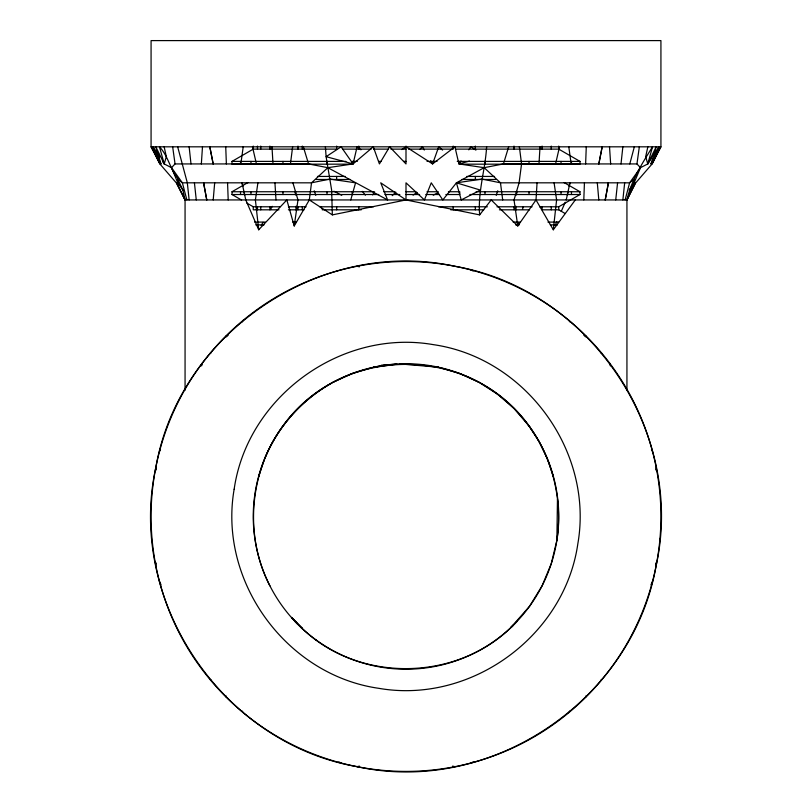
<?xml version="1.0" encoding="UTF-8"?>
<svg xmlns="http://www.w3.org/2000/svg" width="812" height="812" viewBox="0 0 812 812"><rect width="100%" height="100%" fill="white"/><g stroke="black" fill="none" stroke-linecap="round" stroke-linejoin="round"><path stroke-width="1.22" d="M513.407 625.078L510.961 627.432L529.576 606.249L542.101 585.817L551.267 563.67L556.87 540.366L557.458 499.4M583.798 199.935L584.437 182.822M585.625 163.933L586.264 146.82M178.741 185.095L171.515 167.678L175.047 163.933L308.56 163.933L327.835 167.678L387.588 199.935L380.737 182.822L406 199.935L479.648 214.886L491.199 199.935L517.772 225.969L536.011 199.935L537.057 182.822M538.985 163.933L540.021 146.82M201.346 163.933L202.482 146.82M486.611 146.82C485.363 169.637 477.679 191.825 479.648 214.886M556.87 540.366C562.848 500.699 552.911 459.308 529.576 426.686L514.097 408.548L497.614 394.246L480.288 383.102M213.201 199.935L214.683 182.822M294.36 224.731L294.604 222.255M295.852 209.851L296.228 206.136M622.865 199.935L624.672 182.822M615.729 199.935L617.577 182.822M621.007 163.933L622.855 146.82M536.011 199.935L553.297 229.786L556.606 199.935L554.088 182.822M290.442 163.933L292.635 146.82M242.849 186.486L242.047 182.822L245.772 199.935L258.703 229.786L286.839 199.935L294.228 225.969L309.311 199.935L311.524 182.822L327.835 167.678L353.078 163.933L373.287 146.82L379.417 163.933L389.608 146.82L406 163.933L406 146.089M240.839 163.933L243.204 146.82M626.935 390.247L626.935 199.935L640.485 167.678L636.953 163.933L639.338 146.82M294.228 225.969L297.974 199.935L292.909 182.822M257.911 182.822L255.394 199.935L258.703 229.786M155.813 467.56C126.428 601.367 222.427 743.325 357.087 766.66C490.895 796.044 632.852 700.035 656.187 565.375C685.572 431.568 589.573 289.61 454.913 266.285C321.105 236.901 179.147 332.9 155.813 467.56L156.351 469.915M566.218 199.935L569.953 182.822L569.161 186.486M567.294 195.042L568.096 191.378M625.118 199.935L629.625 182.822L640.485 167.678L647.783 163.933L652.533 146.82C642.16 163.344 631.218 180.7 626.935 199.935L185.065 199.935L176.245 182.822L159.883 163.933L151.073 146.82L151.073 40.6L660.927 40.6L660.927 146.82L652.117 163.933L635.755 182.822L626.935 199.935L635.37 182.822M647.844 146.82L645.672 156.675L647.783 163.933L658.816 146.82L651.031 163.933L652.746 158.228M516.28 195.042L517.122 191.378M155.813 565.375L156.351 563.031M555.57 163.933L559.529 146.82M655.649 469.915L656.187 467.56M325.389 146.82L326.109 156.675L353.078 163.933L357.087 146.82L360.975 149.794M629.797 163.933L634.334 146.82M350.764 199.935L355.565 182.822L329.895 179.066L311.524 182.822L182.375 182.822C170.723 174.012 169.535 157.244 159.467 146.82L164.217 163.933L171.515 167.678L182.375 182.822L186.882 199.935M518.107 224.792L518.777 222.427M522.471 209.405L523.141 207.03M201.63 365.907L202.482 362.944M162.918 161.923L164.217 163.933L166.328 156.675L164.156 146.82M653.437 155.945L656.187 146.82L647.783 163.933M309.311 199.935L332.352 214.886L406 199.935L406 182.822L424.412 199.935L431.263 182.822L442.824 199.935L456.435 182.822L484.165 167.678L503.44 163.933L508.667 146.82M258.642 476.532L264.052 460.272M496.213 195.367L497.756 190.8M555.286 225.188L556.778 221.747M561.254 211.414L565.233 202.229M159.467 451.573L160.522 449.269M650.95 584.823L652.533 581.362M264.966 458.009C278.09 426.483 301.993 399.859 331.712 383.102M652.117 163.933L660.4 146.82L651.031 163.933L660.927 146.82L151.073 146.82L160.969 163.933L155.813 146.82L164.217 163.933M261.18 225.513L263.027 222.315M270.437 209.526L272.284 206.329M283.632 425.052L282.424 426.686C249.345 472.178 243.996 535.758 269.899 585.817M372.576 194.9L374.616 191.876M461.033 160.918L458.922 163.933L484.165 167.678L500.476 182.822L502.689 199.935M468.788 149.844L470.899 146.82L475.893 150.108M242.027 321.968L243.204 320.293M629.117 190.079L634.233 182.822L634.304 179.066L629.625 182.822L500.476 182.822L482.105 179.066L456.435 182.822L461.236 199.935L480.369 190.079L456.435 182.822M568.796 712.652L569.983 710.977M553.297 229.786L575.302 199.935M282.424 426.686C340.969 343.649 471.031 343.649 529.576 426.686M419.804 149.52L422.392 146.82L424.3 150.027M516.97 621.434C462.393 681.319 360.761 684.719 302.318 628.63L301.039 627.432M225.736 696.737L226.375 696.097M586.264 336.209L585.625 336.848L583.818 335.194M510.961 627.432L513.245 625.22M392.196 195.651L395.87 192.231M228.182 335.194L226.375 336.848L225.736 336.209M209.821 353.677L211.496 352.489M600.504 680.446L602.179 679.268M413.075 195.144L417.114 192.403M401.747 149.56L406 146.82L432.583 163.933L454.913 146.82L458.922 163.933L469.478 161.091M352.235 164.176L232.009 164.176L232.009 161.395L253.253 149.124L336.655 149.124L336.655 146.089M241.57 200.046L232.009 194.525L232.009 191.744L247.944 182.538M539.594 206.786L558.747 206.786L579.991 194.525L579.991 191.744L564.056 182.538M433.243 195.215L437.668 192.85M332.727 382.442L352.57 373.378L372.332 367.562M470.899 762.996L473.203 761.94M357.087 766.66L359.442 766.112M397.088 364.182L373.5 367.217L386.37 364.994L381.346 365.197M388.765 364.791L395.972 364.172M342.806 149.124L371.064 149.124M373.52 149.124L388.39 149.124M390.907 149.124L406 149.124M408.517 149.124L453.197 149.124L453.197 146.089M455.664 149.124L558.747 149.124L579.991 161.395L579.991 164.176L459.765 164.176L459.765 161.395M232.009 161.395L345.932 161.395M357.29 161.395L352.235 161.395L352.235 163.253M378.778 161.395L381.254 161.395M403.523 161.395L406 161.395M427.031 161.395L437.008 161.395M457.237 161.395L579.991 161.395M503.44 163.933L636.953 163.933M317.421 176.437L345.262 176.437M466.738 176.437L494.579 176.437M316.223 179.472L350.185 179.472M461.815 179.472L495.777 179.472M232.009 191.744L373.723 191.744M383.731 191.744L394.865 191.744M406 191.744L415.896 191.744M427.031 191.744L438.277 191.744M448.386 191.744L459.765 191.744L459.765 194.525L445.859 194.525M476.157 191.744L579.991 191.744M232.009 194.525L378.778 194.525M384.969 194.525L399.819 194.525M406 194.525L419.611 194.525M425.792 194.525L439.536 194.525M469.854 194.525L579.991 194.525M246.878 203.112L253.253 206.786L279.917 206.786M288.412 206.786L306.104 206.786M319.827 206.786L373.52 206.786M438.48 206.786L487.362 206.786M496.995 206.786L532.083 206.786M278.993 209.821L253.253 209.821L253.253 206.786M288.412 209.821L304.064 209.821M322.232 209.821L361.249 209.821M450.751 209.821L483.759 209.821M499.431 209.821L529.576 209.821M565.122 213.505L558.747 209.821L542.101 209.821L542.101 206.786M254.542 222.092L265.24 222.092M292.736 222.092L296.4 222.092M513.154 222.092L520.482 222.092M547.948 222.092L558.646 222.092M255.729 224.873L264.052 224.873M515.6 224.873L519.264 224.873M550.323 224.873L557.458 224.873M404.244 363.867L399.565 363.867L438.5 367.217L434.988 366.618M357.087 266.285L359.442 266.823M452.558 766.112L454.913 766.66M439.668 367.562L459.43 373.378L479.273 382.442M470.899 269.939L473.203 270.995M338.797 761.94L341.101 762.996M333.884 191.236L341.761 195.296M600.504 352.489L602.179 353.677M209.821 679.268L211.496 680.446M442.57 150.078L438.713 146.82L432.583 163.933L430.664 160.725M291.518 617.394L302.318 628.63L292.208 618.318M585.625 696.097L586.264 696.737M297.395 623.88L292.076 618.145M362.365 191.378L365.4 195.174M568.796 320.293L569.983 321.968M182.883 190.079L177.767 182.822L177.696 179.066L182.883 190.079L185.065 199.935L185.065 390.247M242.017 710.977L243.204 712.652M353.078 163.933L341.101 146.82L326.109 156.675L331.631 190.079L332.352 214.886M528.368 425.052L539.056 441.464L547.562 459.105M159.67 156.889L153.184 146.82L160.969 163.933L151.6 146.82L159.883 163.933M320.679 206.492L321.785 208.684M176.63 182.822L185.065 199.935L182.629 194.23M651.478 449.269L652.533 451.573M159.467 581.362L161.05 584.823M314.244 190.8L315.787 195.367M547.948 460.272L553.358 476.532M303.333 146.82L308.56 163.933M609.518 362.944L610.37 365.907M177.666 146.82L187.328 182.822L189.135 199.935M655.649 563.031L656.187 565.375M252.471 146.82L256.43 163.933M294.878 191.378L295.72 195.042M243.915 191.378L244.716 195.042M517.772 225.969L514.026 199.935L519.091 182.822L521.558 163.933L519.365 146.82M172.662 146.82L175.047 163.933M568.796 146.82L571.161 163.933M194.423 182.822L196.271 199.935M189.145 146.82L190.993 163.933M515.772 206.136L516.148 209.851M517.396 222.255L517.64 224.731M597.307 182.822L598.809 199.935M609.518 146.82L610.654 163.933M274.943 182.822L275.989 199.935M271.979 146.82L273.015 163.933M227.563 182.822L228.202 199.935M225.736 146.82L226.375 163.933M571.475 161.395L571.475 164.176M571.475 191.744L571.475 194.525M561.031 161.395L561.031 164.176M561.031 191.744L561.031 194.525M558.747 146.089L558.747 149.124M558.747 206.786L558.747 209.821M551.267 146.089L551.267 149.124M551.267 206.786L551.267 209.821M542.101 146.089L542.101 149.124M529.028 161.395L529.028 164.176M529.028 191.744L529.028 194.525M514.006 146.089L514.006 149.124M514.006 206.786L514.006 209.821M484.987 161.395L484.987 164.176M484.987 191.744L484.987 194.525M475.345 146.089L475.345 149.124M475.345 176.437L475.345 179.472M475.345 206.786L475.345 209.821M453.197 206.786L453.197 209.821M358.802 146.089L358.802 149.124M358.802 206.786L358.802 209.821M352.235 191.744L352.235 194.525M336.655 176.437L336.655 179.472M336.655 206.786L336.655 209.821M327.013 161.395L327.013 164.176M327.013 191.744L327.013 194.525M302.318 146.089L302.318 149.124M302.318 206.786L302.318 209.821M297.994 146.089L297.994 149.124M297.994 206.786L297.994 209.821M282.972 161.395L282.972 164.176M282.972 191.744L282.972 194.525M269.899 146.089L269.899 149.124M269.899 206.786L269.899 209.821M260.733 146.089L260.733 149.124M260.733 206.786L260.733 209.821M257.475 146.089L257.475 149.124M257.475 206.786L257.475 209.821M253.253 146.089L253.253 149.124M250.969 161.395L250.969 164.176M250.969 191.744L250.969 194.525M240.525 161.395L240.525 164.176M240.525 191.744L240.525 194.525M659.933 538.975A254.927 254.927 0 0 1 659.699 541.462M234.15 489.25C218.123 581.311 286.271 675.117 378.778 688.322C470.848 704.349 564.644 636.202 577.85 543.685C593.876 451.624 525.729 357.828 433.222 344.623C341.152 328.596 247.355 396.743 234.15 489.25M608.411 182.822L605.224 199.935L608.411 182.822M602.179 146.82L598.83 163.933L602.179 146.82M302.318 628.63L295.03 621.434L302.318 628.63M213.17 163.933L209.821 146.82L213.17 163.933M206.776 199.935L203.589 182.822L206.766 199.935M315.868 639.795A152.747 152.747 0 0 0 557.864 532.865A152.747 152.747 0 0 0 344.268 376.758A152.747 152.747 0 0 0 315.868 639.795M252.451 719.97A254.927 254.927 0 0 0 659.009 547.694A254.927 254.927 0 0 0 306.53 281.744A254.927 254.927 0 0 0 252.451 719.97"/></g></svg>
